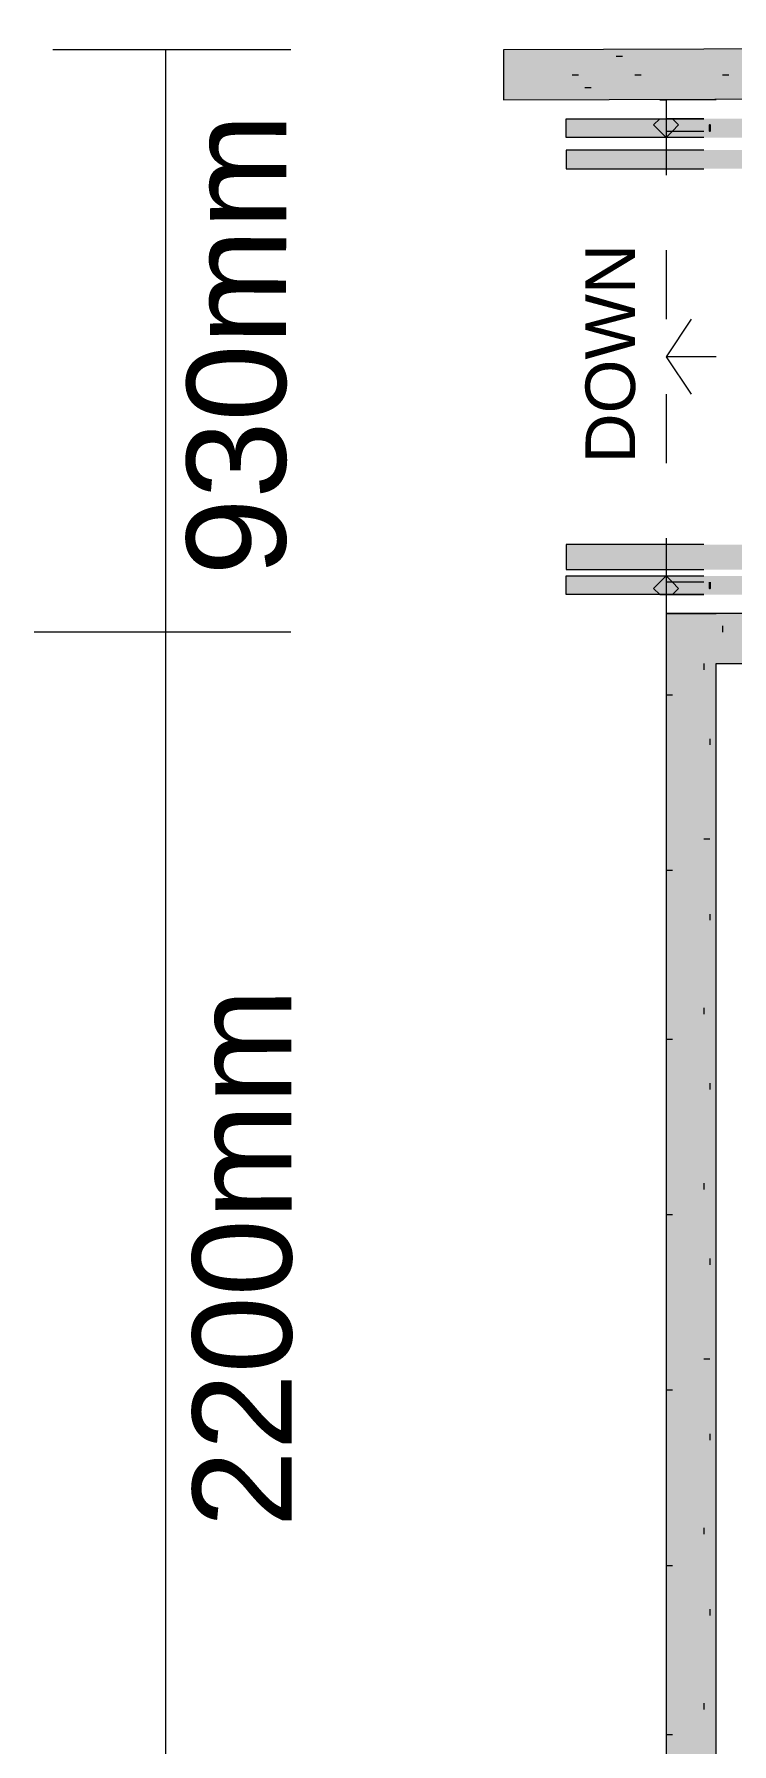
# Model space of a CAD drawing. Header units: inches. Extents: x 0.12 to 8.16, y 2.81 to 8.2.
# Drawn here: x 4.9383 to 5.1242, y 6.0258 to 6.4808 of the extents above; entities that cross this region are included whole.
import ezdxf

# ---------------------------------------------------------------- set-up
doc = ezdxf.new("R2010")
doc.units = ezdxf.units.IN
doc.header["$MEASUREMENT"] = 0
for name, color, linetype, true_color in [('PDF_Geometry', 7, 'Continuous', 0x029e21), ('PDF_Solid Fills', 7, 'Continuous', 0xffffff), ('PDF_Text', 7, 'Continuous', 0x5555ff)]:
    doc.layers.add(name, color=color, linetype=linetype, true_color=true_color)
doc.styles.add('PDF F1', font='arial.ttf')
doc.styles.add('PDF F2', font='arial.ttf')

msp = doc.modelspace()

# ---------------------------------------------------------------- hatches: boundary and pattern name
at = {"layer": 'PDF_Solid Fills', "transparency": 33554559}
for points in [[(5.10667, 6.45833), (5.10833, 6.45833), (5.11, 6.45667), (5.10833, 6.455), (5.10667, 6.45333), (5.105, 6.455), (5.10333, 6.45667), (5.105, 6.45833)], [(5.10667, 6.45833), (5.145, 6.45833), (5.14667, 6.45833), (5.15, 6.45833), (5.15, 6.45333), (5.14667, 6.45333), (5.145, 6.45333), (5.10667, 6.45333)], [(5.10667, 6.45833), (5.145, 6.45833), (5.14667, 6.45833), (5.15, 6.45833), (5.15, 6.455), (5.14667, 6.455), (5.145, 6.455), (5.10667, 6.455)], [(5.10667, 6.45), (5.145, 6.45), (5.14667, 6.45), (5.15, 6.45), (5.15, 6.445), (5.14667, 6.445), (5.145, 6.445), (5.10667, 6.445)], [(5.10667, 6.345), (5.145, 6.345), (5.14667, 6.345), (5.15, 6.345), (5.15, 6.33833), (5.14667, 6.33833), (5.145, 6.33833), (5.10667, 6.33833)], [(5.10667, 6.33667), (5.10833, 6.335), (5.11, 6.33333), (5.10833, 6.33167), (5.10667, 6.33167), (5.105, 6.33167), (5.10333, 6.33333), (5.105, 6.335)], [(5.10667, 6.33667), (5.145, 6.33667), (5.14667, 6.33667), (5.15, 6.33667), (5.15, 6.33167), (5.14667, 6.33167), (5.145, 6.33167), (5.10667, 6.33167)], [(5.10667, 6.335), (5.145, 6.335), (5.14667, 6.335), (5.15, 6.335), (5.15, 6.33167), (5.14667, 6.33167), (5.145, 6.33167), (5.10667, 6.33167)]]:
    msp.add_hatch(color=256, dxfattribs=at).paths.add_polyline_path(points)

# ---------------------------------------------------------------- linework, layer by layer
at = {"layer": 'PDF_Geometry', "color": 7, "lineweight": 13}
msp.add_lwpolyline([(5.06333, 6.47667), (5.06333, 6.46333), (5.57, 6.465), (5.57, 5.41667), (5.57667, 5.41667), (5.60333, 5.41667), (5.60333, 6.53), (5.59667, 6.53), (5.60333, 6.53), (5.59667, 6.53), (5.57, 6.53), (5.57, 6.47833)], close=True, dxfattribs=at)
at = {"layer": 'PDF_Geometry', "color": 251, "lineweight": 9, "true_color": 0x6a6a6a}
for points in [[(5.00667, 6.47667), (4.94333, 6.47667)], [(4.97333, 6.47667), (4.97333, 5.53667)], [(5.00667, 6.32167), (4.93833, 6.32167)]]:
    msp.add_lwpolyline(points, dxfattribs=at)
at = {"layer": 'PDF_Geometry', "color": 54, "lineweight": 13, "true_color": 0x9f9f00}
for points in [[(5.09333, 6.475), (5.095, 6.475)], [(5.08167, 6.47), (5.08333, 6.47)], [(5.085, 6.46667), (5.08667, 6.46667)], [(5.09833, 6.47), (5.1, 6.47)], [(5.12167, 6.47), (5.12333, 6.47)], [(5.105, 6.46333), (5.10667, 6.46333)]]:
    msp.add_lwpolyline(points, dxfattribs=at)
at = {"layer": 'PDF_Geometry', "color": 161, "lineweight": 13, "true_color": 0xaaaaff}
for points in [[(5.12, 6.46333), (5.10667, 6.46333), (5.10667, 6.44333)], [(5.11667, 6.45333), (5.10667, 6.45333), (5.08, 6.45333), (5.08, 6.45833), (5.10667, 6.45833), (5.10833, 6.45833), (5.11, 6.45667), (5.10833, 6.455), (5.10667, 6.45333), (5.105, 6.455), (5.10333, 6.45667), (5.105, 6.45833), (5.10667, 6.45833), (5.11667, 6.45833), (5.10667, 6.45833), (5.10667, 6.455), (5.11667, 6.455)], [(5.11833, 6.45667), (5.11833, 6.45667)], [(5.11833, 6.45667), (5.11833, 6.45667)], [(5.11833, 6.45667), (5.11833, 6.45667)], [(5.11833, 6.45667), (5.11833, 6.45667)], [(5.11833, 6.455), (5.11833, 6.455)], [(5.11833, 6.455), (5.11833, 6.455)], [(5.11667, 6.45), (5.10667, 6.45), (5.08, 6.45), (5.08, 6.445), (5.10667, 6.445), (5.11667, 6.445)], [(5.10667, 6.42333), (5.10667, 6.405)], [(5.11333, 6.405), (5.10667, 6.395)], [(5.12, 6.395), (5.10667, 6.395), (5.11333, 6.385)], [(5.10667, 6.385), (5.10667, 6.36667)], [(5.11667, 6.345), (5.10667, 6.345), (5.08, 6.345), (5.08, 6.33833), (5.10667, 6.33833), (5.11667, 6.33833)], [(5.10667, 6.34667), (5.10667, 6.32667), (5.12, 6.32667)], [(5.11667, 6.335), (5.10667, 6.335), (5.10667, 6.33167), (5.11667, 6.33167), (5.10667, 6.33167), (5.08, 6.33167), (5.08, 6.33667), (5.10667, 6.33667), (5.11667, 6.33667)], [(5.11833, 6.33333), (5.11833, 6.33333)], [(5.11833, 6.33333), (5.11833, 6.33333)], [(5.11833, 6.33333), (5.11833, 6.33333)], [(5.11833, 6.33333), (5.11833, 6.33333)], [(5.11833, 6.33333), (5.11833, 6.33333)], [(5.11833, 6.33333), (5.11833, 6.33333)]]:
    msp.add_lwpolyline(points, dxfattribs=at)
at = {"layer": 'PDF_Geometry', "color": 7, "lineweight": 25}
for points in [[(5.11833, 6.45667), (5.11833, 6.45667), (5.11833, 6.45667), (5.11833, 6.455), (5.11833, 6.455), (5.11833, 6.455), (5.11833, 6.45667), (5.11833, 6.45667)], [(5.11833, 6.335), (5.11833, 6.33333), (5.11833, 6.33333), (5.11833, 6.33333), (5.11833, 6.33333), (5.11833, 6.33333), (5.11833, 6.33333), (5.11833, 6.33333)]]:
    msp.add_lwpolyline(points, close=True, dxfattribs=at)
at = {"layer": 'PDF_Geometry', "color": 161, "lineweight": 13, "true_color": 0xaaaaff}
for points in [[(5.11833, 6.45667), (5.11833, 6.455)], [(5.10667, 6.33667), (5.105, 6.335), (5.10333, 6.33333), (5.105, 6.33167), (5.10667, 6.33167), (5.10833, 6.33167), (5.11, 6.33333), (5.10833, 6.335)], [(5.11833, 6.335), (5.11833, 6.33333)]]:
    msp.add_lwpolyline(points, close=True, dxfattribs=at)
at = {"layer": 'PDF_Geometry', "color": 7, "lineweight": 9}
msp.add_lwpolyline([(5.435, 6.01333), (5.435, 6.31333), (5.43333, 6.31333), (5.43333, 6.32667), (5.10667, 6.32667), (5.10667, 6.31333), (5.10667, 6), (5.10667, 5.98667), (5.10667, 5.68667), (5.10667, 5.67333), (5.43333, 5.67333), (5.43333, 5.68667)], dxfattribs=at)
at = {"layer": 'PDF_Geometry', "color": 85, "lineweight": 13, "true_color": 0x68b353}
for points in [[(5.12167, 6.32333), (5.12167, 6.32167)], [(5.11667, 6.31333), (5.11667, 6.31167)], [(5.10667, 6.305), (5.10833, 6.305)], [(5.11833, 6.29333), (5.11833, 6.29167)], [(5.11667, 6.26667), (5.11833, 6.26667)], [(5.10667, 6.25833), (5.10833, 6.25833)], [(5.11833, 6.24667), (5.11833, 6.245)], [(5.11667, 6.22167), (5.11667, 6.22)], [(5.10667, 6.21333), (5.10833, 6.21333)], [(5.11833, 6.20167), (5.11833, 6.2)], [(5.11667, 6.175), (5.11667, 6.17333)], [(5.10667, 6.16667), (5.10833, 6.16667)], [(5.11833, 6.155), (5.11833, 6.15333)], [(5.11667, 6.12833), (5.11833, 6.12833)], [(5.10667, 6.12), (5.10833, 6.12)], [(5.11833, 6.10833), (5.11833, 6.10667)], [(5.11667, 6.08333), (5.11667, 6.08167)], [(5.10667, 6.07333), (5.10833, 6.07333)], [(5.11833, 6.06167), (5.11833, 6.06)], [(5.11667, 6.03667), (5.11667, 6.035)], [(5.10667, 6.02833), (5.10833, 6.02833)]]:
    msp.add_lwpolyline(points, dxfattribs=at)
at = {"layer": 'PDF_Geometry', "color": 7, "lineweight": 9}
msp.add_lwpolyline([(5.42, 6.01333), (5.12, 6.01333), (5.12, 6.31333), (5.42, 6.31333)], close=True, dxfattribs=at)
at = {"layer": 'PDF_Solid Fills', "lineweight": 25, "transparency": 33554559}
for points in [[(5.57, 6.47833), (5.57, 6.465), (5.06333, 6.47667), (5.06333, 6.46333)], [(5.08, 6.45833), (5.10667, 6.45833), (5.08, 6.45333), (5.10667, 6.45333)], [(5.08, 6.45), (5.10667, 6.45), (5.08, 6.445), (5.10667, 6.445)], [(5.08, 6.345), (5.10667, 6.345), (5.08, 6.33833), (5.10667, 6.33833)], [(5.08, 6.33667), (5.10667, 6.33667), (5.08, 6.33167), (5.10667, 6.33167)], [(5.12, 6.31333), (5.10667, 6.31333), (5.10667, 6.32667)], [(5.12, 6.32667), (5.12, 6.31333), (5.10667, 6.32667)], [(5.12, 6.32667), (5.43333, 6.32667), (5.12, 6.31333), (5.43333, 6.31333)], [(5.10667, 6.31333), (5.12, 6.31333), (5.10667, 6), (5.12, 6)]]:
    msp.add_solid(points, dxfattribs=at)

# ---------------------------------------------------------------- texts
at = {"layer": 'PDF_Text', "char_height": 0.0264, "attachment_point": 4, "style": 'PDF F2'}
for s, insert, rotation in [('930mm', (4.99229, 6.33674), 89.8984), ('2200mm', (4.99393, 6.08341), 90.0408)]:
    msp.add_mtext(s, dxfattribs=dict(at, insert=insert, rotation=rotation))
at = {"layer": 'PDF_Text', "color": 161, "true_color": 0xaaaaff, "insert": (5.09188, 6.36659), "char_height": 0.0132, "attachment_point": 4, "rotation": 90, "style": 'PDF F1'}
msp.add_mtext('DOWN', dxfattribs=at)

doc.saveas('drawing.dxf')
